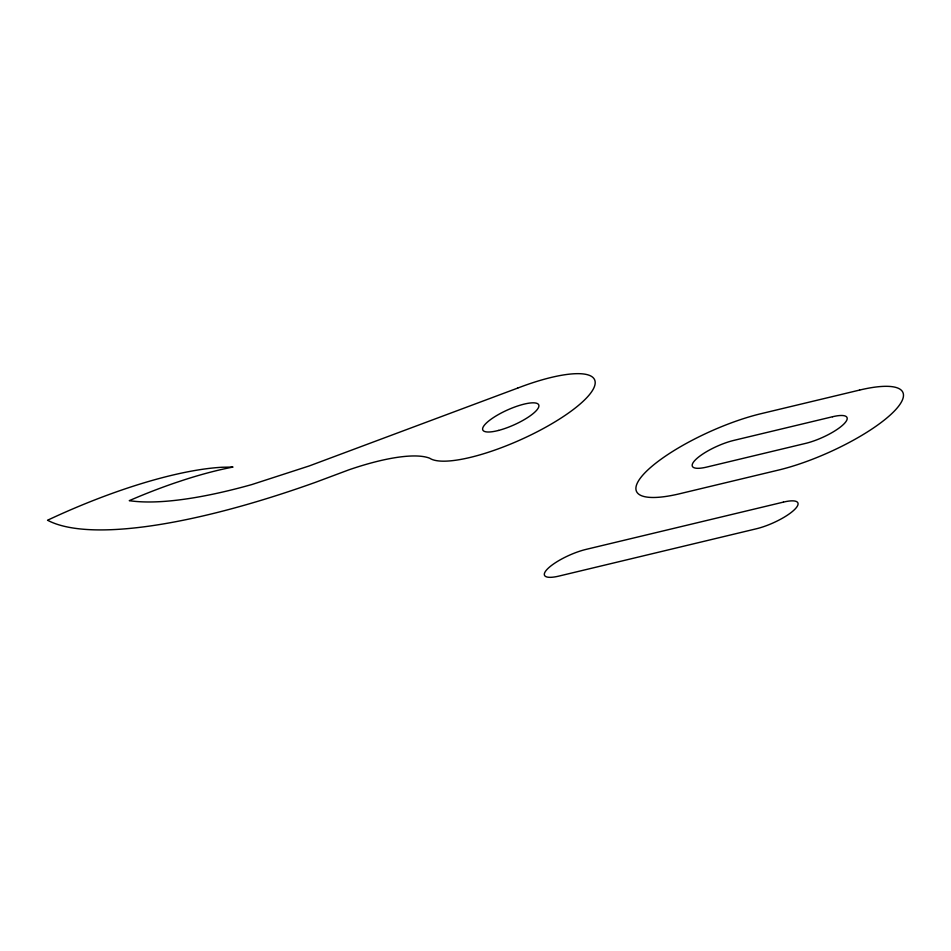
<?xml version="1.0" encoding="UTF-8"?>
<svg xmlns="http://www.w3.org/2000/svg" width="951" height="951" viewBox="0 0 951 951"><rect width="100%" height="100%" fill="white"/><g stroke="black" fill="none" stroke-linecap="round" stroke-linejoin="round"><path stroke-width="1.43" d="M517.689 388.091L309.301 465.919L251.896 484.546A273.496 72.633 -24.2 0 1 129.277 500.654A174.508 46.337 -24.2 0 1 174.722 483.001L183.591 480.053A174.758 46.409 -24.2 0 1 233.019 467.06L222.047 467.262A203.276 53.981 -24.2 0 0 47.55 520.233A374.147 99.356 -24.2 0 0 315.554 482.3L349.029 469.782A122.156 32.441 -24.2 0 1 429.757 458.251A91.902 24.405 -24.2 0 0 524.429 438.019A91.902 24.405 -24.2 0 0 595.124 381.613A91.902 24.405 -24.2 0 0 517.689 388.091M859.585 390.076L760.848 413.733A91.902 24.405 -24.2 0 0 646.264 471.47A91.902 24.405 -24.2 0 0 679.787 493.724L778.524 470.067A91.902 24.405 -24.2 0 0 893.108 412.33A91.902 24.405 -24.2 0 0 859.585 390.076M832.565 416.74L733.827 440.396A30.634 8.131 -24.2 0 0 695.633 459.642A30.634 8.131 -24.2 0 0 706.807 467.06L805.545 443.404A30.634 8.131 -24.2 0 0 843.739 424.158A30.634 8.131 -24.2 0 0 832.565 416.74M783.434 502.104L585.971 549.416A30.634 8.131 -24.2 0 0 547.776 568.662A30.634 8.131 -24.2 0 0 558.95 576.08L756.414 528.768A30.634 8.131 -24.2 0 0 794.608 509.522A30.634 8.131 -24.2 0 0 783.434 502.104M498.574 430.423A30.634 8.131 -24.2 0 0 538.837 405.197A30.634 8.131 -24.2 0 0 494.912 416.633A30.634 8.131 -24.2 0 0 498.574 430.423"/></g></svg>
